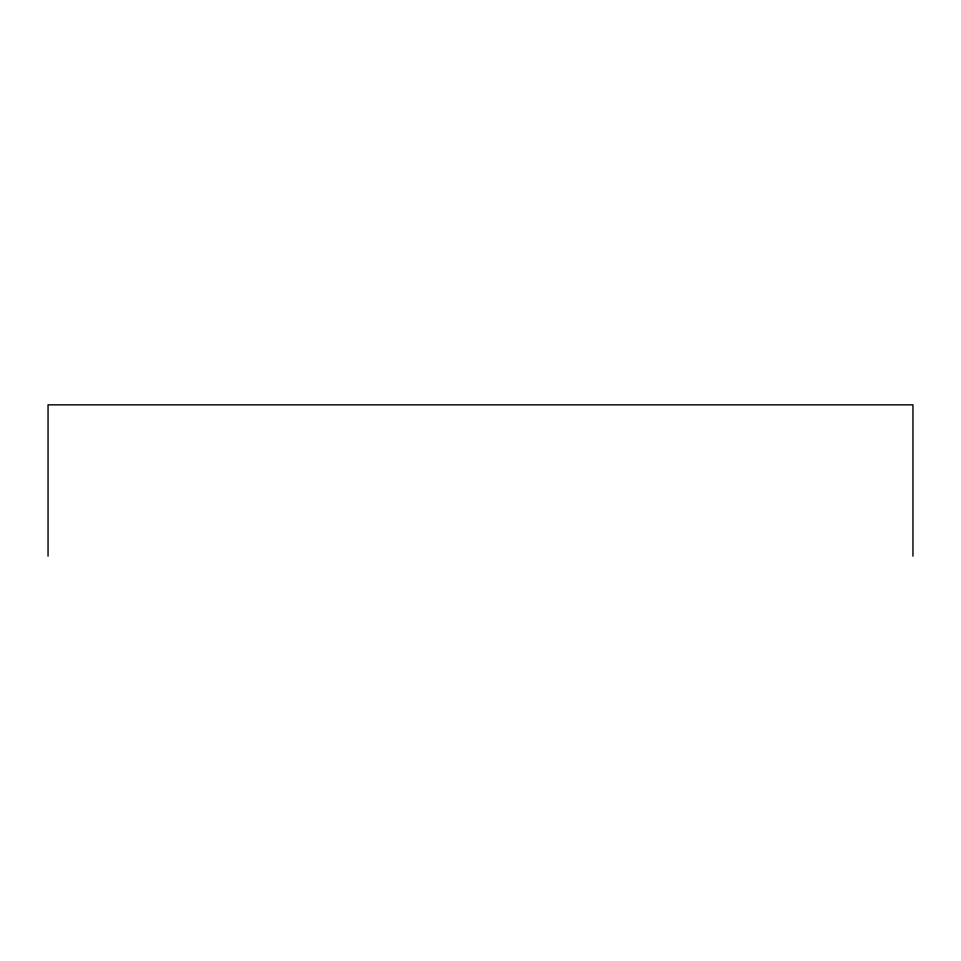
<?xml version="1.0" encoding="UTF-8"?>
<svg xmlns="http://www.w3.org/2000/svg" width="961" height="961" viewBox="0 0 961 961"><rect width="100%" height="100%" fill="white"/><g stroke="black" fill="none" stroke-linecap="round" stroke-linejoin="round"><path stroke-width="1.44" d="M912.95 556.155L912.95 404.845L48.05 404.845L48.05 556.155"/></g></svg>
